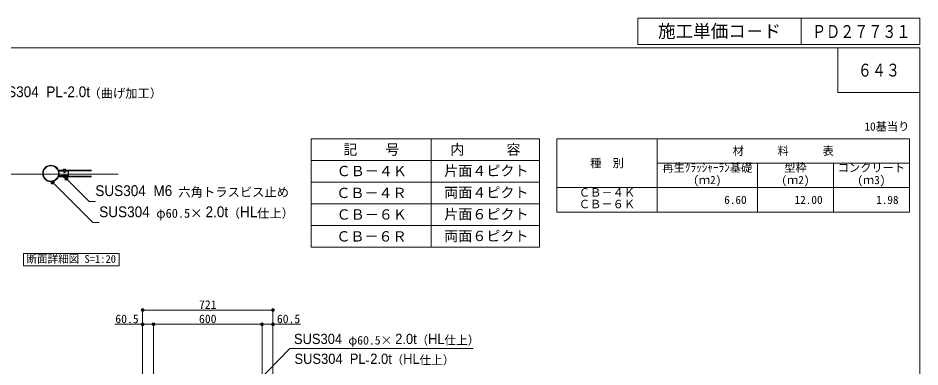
# Model space of a CAD drawing. Units: millimetres at full size, sheet at 1:30, with parts at other scales. Extents: x 2064 to 10279, y 2990 to 8590.
# Drawn here: x 5291 to 10279, y 6664 to 8590 of the extents above; entities that cross this region are included whole.
import ezdxf
from ezdxf.enums import TextEntityAlignment as Align

# ---------------------------------------------------------------- set-up
doc = ezdxf.new("R2010")
doc.units = ezdxf.units.MM
doc.header["$LTSCALE"] = 30
doc.linetypes.add('USER1', pattern=[508, 317.5, -63.5, 63.5, -63.5])
for name, color, linetype, lineweight in [('0_2', 7, 'Continuous', 13), ('_0-0_', 7, 'Continuous', 13), ('寸法', 1, 'Continuous', 13), ('画層2', 7, 'Continuous', 13)]:
    doc.layers.add(name, color=color, linetype=linetype, lineweight=lineweight)
doc.styles.add('Arial', font='')
doc.styles.add('ＭＳ ゴシック', font='')
doc.styles.get('Arial').set_extended_font_data('Arial')
doc.styles.get('ＭＳ ゴシック').set_extended_font_data('MS Gothic')

# ---------------------------------------------------------------- blocks, each defined once
blk = doc.blocks.new('filled_dot')
at = {"color": 0, "linetype": 'Continuous', "lineweight": -2, "const_width": 1.25}
blk.add_lwpolyline([(-0.625, 0, 1), (0.625, 0, 1)], format="xyb", close=True, dxfattribs=at)

msp = doc.modelspace()

# ---------------------------------------------------------------- linework, layer by layer
at = {"layer": '0_2'}
for p, q in [((8270.38, 7923.96), (8270.38, 7518.96)), ((8270.38, 7923.96), (10220.38, 7923.96)), ((8825.38, 7923.96), (8825.38, 7518.96)), ((10220.38, 7923.96), (10220.38, 7518.96)), ((8825.38, 7788.96), (10220.38, 7788.96)), ((9380.38, 7788.96), (9380.38, 7518.96)), ((9800.38, 7788.96), (9800.38, 7518.96)), ((8270.38, 7653.96), (10220.38, 7653.96)), ((8270.38, 7518.96), (10220.38, 7518.96))]:
    msp.add_line(p, q, dxfattribs=at)
at = {"layer": '_0-0_'}
for p, q in [((8718.48, 8590.22), (10278.81, 8590.22)), ((8718.48, 8590.22), (8718.48, 8445.09)), ((9622.07, 8590.22), (9622.07, 8445.09)), ((10278.81, 8590.22), (10278.81, 8445.09)), ((8718.48, 8445.09), (10278.81, 8445.09)), ((9824.77, 8425.63), (9824.77, 8179.63)), ((10278.81, 8179.63), (9824.77, 8179.63))]:
    msp.add_line(p, q, dxfattribs=at)
at = {"layer": '_0-0_', "color": 6}
msp.add_lwpolyline([(10278.81, 8425.63), (2064.43, 8425.63), (2064.43, 2990.19), (10278.81, 2990.19)], close=True, dxfattribs=at)
at = {"layer": '寸法', "color": 3}
for p, q in [((6911.81, 7924.05), (8175.63, 7924.05)), ((6911.81, 7924.05), (6911.81, 7324.05)), ((7575.63, 7924.05), (7575.63, 7324.05)), ((8175.63, 7924.05), (8175.63, 7324.05)), ((6911.81, 7804.05), (8175.63, 7804.05)), ((6911.81, 7684.05), (8175.63, 7684.05)), ((6911.81, 7564.05), (8175.63, 7564.05)), ((6911.81, 7444.05), (8175.63, 7444.05)), ((6911.81, 7324.05), (8175.63, 7324.05))]:
    msp.add_line(p, q, dxfattribs=at)
at = {"layer": '寸法', "linetype": 'USER1'}
msp.add_line((4506.08, 7728.89), (5845.26, 7728.89), dxfattribs=at)
at = {"layer": '寸法'}
for p, q in [((5979.82, 6977.94), (6700.82, 6977.94)), ((5979.82, 6279.15), (5979.82, 6977.94)), ((6700.82, 6279.15), (6700.82, 6977.94)), ((5827.23, 6898.96), (6040.32, 6898.96)), ((5979.82, 6304.15), (5979.82, 6898.96)), ((6040.32, 6898.96), (6640.32, 6898.96)), ((6040.32, 6273.36), (6040.32, 6898.96)), ((6040.32, 6273.36), (6040.32, 6898.96)), ((6640.32, 6273.36), (6640.32, 6898.96)), ((6640.32, 6898.96), (6853.41, 6898.96)), ((6640.32, 6273.36), (6640.32, 6898.96)), ((6700.82, 6304.15), (6700.82, 6898.96)), ((6817.06, 6764.82), (7808.02, 6764.82))]:
    msp.add_line(p, q, dxfattribs=at)
for points in [[(5481.88, 7682.32), (5497.85, 7666.47), (5705.51, 7460.43), (5740.01, 7460.43)], [(5558.11, 7704.14), (5573.97, 7688.18), (5684.03, 7577.31), (5718.53, 7577.31)], [(6531.41, 6494.78), (6541.87, 6505.53), (6794.06, 6764.82), (6817.06, 6764.82)]]:
    msp.add_lwpolyline(points, dxfattribs=at)
at = {"layer": '寸法', "color": 3}
msp.add_lwpolyline([(5321.05, 7289.4), (5850.28, 7289.4), (5850.28, 7221.91), (5321.05, 7221.91)], close=True, dxfattribs=at)
at = {"layer": '画層2'}
for p, q in [((5515.5, 7747.1), (5696.9, 7747.1)), ((5516.44, 7744.1), (5567.55, 7744.1)), ((5518.05, 7750.1), (5696.9, 7750.1)), ((5518.05, 7747.1), (5518.05, 7750.1)), ((5539.05, 7751.6), (5557.05, 7751.6)), ((5539.05, 7750.1), (5539.05, 7751.6)), ((5544.3, 7736.6), (5544.3, 7750.1)), ((5544.3, 7736.6), (5551.8, 7736.6)), ((5551.8, 7736.6), (5551.8, 7750.1)), ((5557.05, 7750.1), (5557.05, 7751.6)), ((5567.55, 7744.1), (5567.55, 7720.1)), ((5570.55, 7747.1), (5570.55, 7717.1)), ((5515.5, 7717.1), (5696.9, 7717.1)), ((5516.44, 7720.1), (5567.55, 7720.1)), ((5518.05, 7714.1), (5518.05, 7717.1)), ((5518.05, 7714.1), (5696.9, 7714.1)), ((5539.05, 7714.1), (5539.05, 7712.6)), ((5539.05, 7712.6), (5557.05, 7712.6)), ((5544.3, 7727.6), (5544.3, 7714.1)), ((5544.3, 7727.6), (5551.8, 7727.6)), ((5551.8, 7727.6), (5551.8, 7714.1)), ((5557.05, 7714.1), (5557.05, 7712.6))]:
    msp.add_line(p, q, dxfattribs=at)
for centre, radius, start, end in [((5472.68, 7732.1), 45.38, 90, 270), ((5472.68, 7732.1), 42.38, 90, 270), ((5472.68, 7732.1), 45.38, 270, 90), ((5472.68, 7732.1), 42.38, 270, 90), ((5548.05, 7747.6), 8.5, 28.07249, 151.92751), ((5548.05, 7716.6), 8.5, 208.07249, 331.92751)]:
    msp.add_arc(centre, radius, start, end, dxfattribs=at)

# ---------------------------------------------------------------- block references
at = {"layer": '寸法'}
for p, xscale, yscale, rotation in [((5481.88, 7682.32), 9, 9, 315.2), ((5558.11, 7704.14), 9, 9, 314.8), ((6700.82, 6977.94), 8, 8, 180), ((6040.32, 6898.96), 8, 8, 180), ((6640.32, 6898.96), 8, 8, 180), ((6700.82, 6898.96), 8, 8, 180)]:
    msp.add_blockref('filled_dot', p, dxfattribs=dict(at, xscale=xscale, yscale=yscale, rotation=rotation))
at = {"layer": '寸法', "xscale": 8, "yscale": 8}
for p in [(5979.82, 6977.94), (5979.82, 6898.96), (6040.32, 6898.96), (6640.32, 6898.96)]:
    msp.add_blockref('filled_dot', p, dxfattribs=at)

# ---------------------------------------------------------------- texts
at = {"layer": '_0-0_', "style": 'ＭＳ ゴシック'}
for s, height, p in [('施工単価コ－ド', 71.21, (9170.28, 8517.65)), ('材\u3000\u3000\u3000料\u3000\u3000\u3000表', 45.57, (9522.88, 7856.46)), ('種\u3000別', 45.57, (8547.88, 7788.96))]:
    msp.add_text(s, height=height, dxfattribs=at).set_placement(p, align=Align.MIDDLE_CENTER)
at = {"layer": '_0-0_', "style": 'ＭＳ ゴシック', "width": 0.8}
for s, p in [('ＰＤ２７７３１', (9954.01, 8515.84)), ('６４３', (10051.79, 8302.63))]:
    msp.add_text(s, height=71.21, dxfattribs=at).set_placement(p, align=Align.MIDDLE_CENTER)
at = {"layer": '_0-0_', "style": 'ＭＳ ゴシック'}
for s, p in [('10基当り', (10220.38, 7991.46)), ('6.60', (9320.38, 7586.46)), ('12.00', (9740.38, 7586.46)), ('1.98', (10160.38, 7586.46))]:
    msp.add_text(s, height=45.57, dxfattribs=at).set_placement(p, align=Align.MIDDLE_RIGHT)
for s, p in [('再生ｸﾗｯｼｬｰﾗﾝ基礎', (8854.24, 7786.46)), ('型枠', (9528.22, 7786.46)), ('コンクリート', (9823.9, 7786.46)), ('(ｍ2)', (9025.18, 7718.61)), ('(ｍ2)', (9512.68, 7718.61)), ('(ｍ3)', (9932.68, 7718.61)), ('ＣＢ－４Ｋ', (8392.48, 7649.54)), ('ＣＢ－６Ｋ', (8392.48, 7585.54))]:
    msp.add_text(s, height=45.57, dxfattribs=at).set_placement(p, align=Align.TOP_LEFT)
at = {"layer": '寸法', "color": 3, "style": 'Arial', "width": 0.9}
for s, height, p in [('SUS304  PL-2.0t', 59.66, (5126.41, 8135.34)), ('SUS304  M6  ', 59.66, (5718.53, 7589.31)), ('SUS304  ', 59.66, (5740.01, 7472.43)), ('2.0t', 59.66, (6327.74, 7472.43)), ('HL', 59.66, (6518.79, 7472.43)), ('SUS304  ', 56.82, (6817.06, 6772.82)), ('2.0t', 56.82, (7376.81, 6772.82)), ('HL', 56.82, (7558.76, 6772.82)), ('SUS304  PL', 56.82, (6819.85, 6663.17)), ('2.0t', 56.82, (7238.91, 6663.17)), ('HL', 56.82, (7420.86, 6663.17))]:
    msp.add_text(s, height=height, dxfattribs=at).set_placement(p, align=Align.BOTTOM_LEFT)
at = {"layer": '寸法', "color": 3, "style": 'ＭＳ ゴシック'}
for s, height, p in [('（曲げ加工）', 49.84, (5680.06, 8135.34)), ('六角トラスビス止め', 49.84, (6177.8, 7589.31)), ('φ60.5×', 49.84, (6055.79, 7472.43)), ('（', 49.84, (6450.8, 7472.43)), ('仕上）', 49.84, (6613.1, 7472.43)), ('断面詳細図 S=1:20', 42.72, (5337.94, 7225.6)), ('φ60.5×', 47.47, (7117.81, 6772.82)), ('（', 47.47, (7494.01, 6772.82)), ('仕上）', 47.47, (7648.58, 6772.82)), ('-', 47.47, (7206.54, 6663.17)), ('（', 47.47, (7356.11, 6663.17)), ('仕上）', 47.47, (7510.68, 6663.17))]:
    msp.add_text(s, height=height, dxfattribs=at).set_placement(p, align=Align.BOTTOM_LEFT)
for s, p in [('記\u3000\u3000号', (7245.33, 7864.05)), ('内\u3000\u3000\u3000容', (7875.63, 7864.05)), ('片面４ピクト', (7880.98, 7747.04)), ('ＣＢ－４Ｋ', (7247.15, 7745.4)), ('ＣＢ－４Ｒ', (7245.51, 7624.67)), ('両面４ピクト', (7880.98, 7627.04)), ('ＣＢ－６Ｋ', (7247.15, 7505.4)), ('片面６ピクト', (7880.98, 7507.04)), ('ＣＢ－６Ｒ', (7245.51, 7384.67)), ('両面６ピクト', (7880.98, 7387.04))]:
    msp.add_text(s, height=56.96, dxfattribs=at).set_placement(p, align=Align.MIDDLE_CENTER)
at = {"layer": '寸法', "style": 'ＭＳ ゴシック'}
for s, p in [('721', (6340.32, 7007.94)), ('60.5', (5893.53, 6928.96)), ('600', (6340.32, 6928.96)), ('60.5', (6787.12, 6928.96))]:
    msp.add_text(s, height=47.47, dxfattribs=at).set_placement(p, align=Align.MIDDLE_CENTER)

doc.saveas('drawing.dxf')
